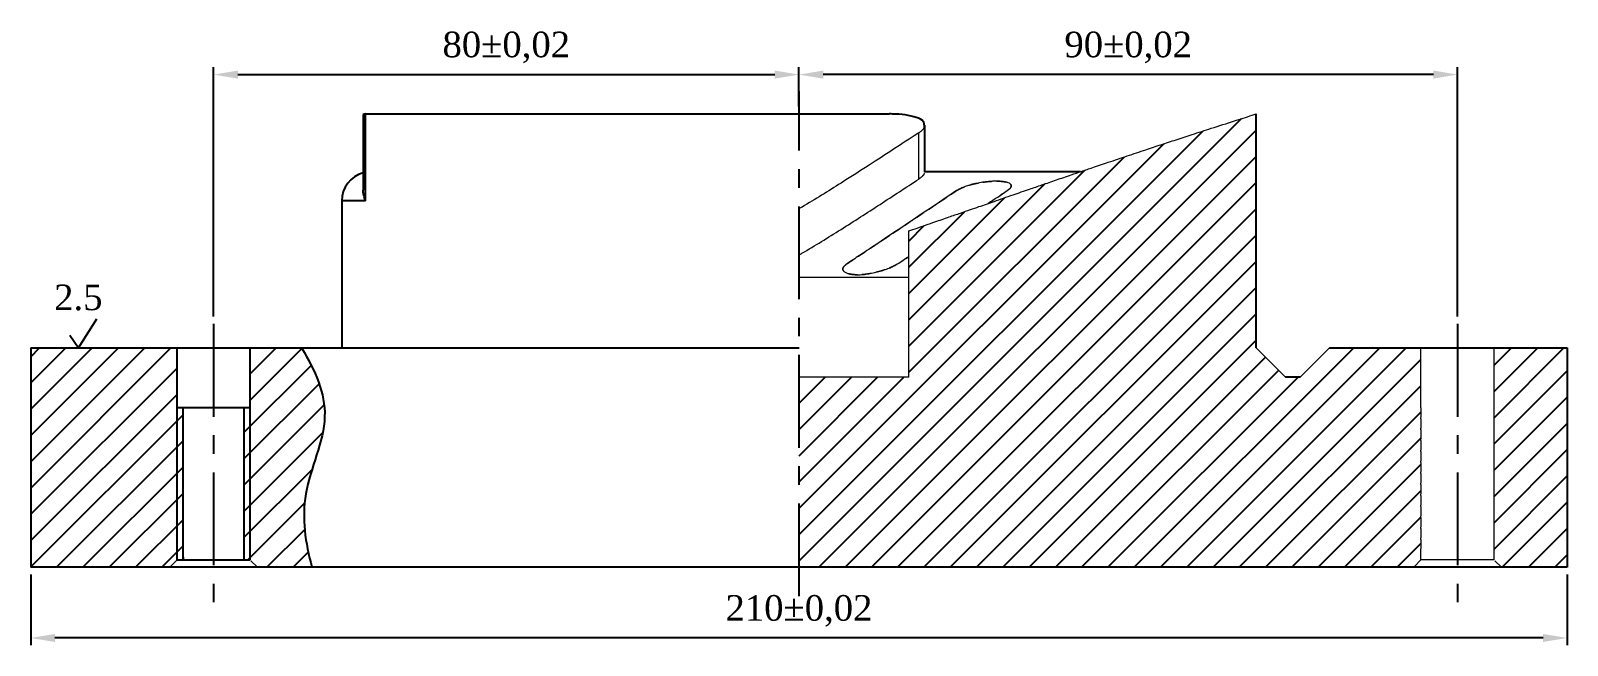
# Model space of a CAD drawing. Header units: millimetres. Extents: x -49 to 497, y -92 to 878.
# Drawn here: x 23.2 to 233.2, y -92.1 to -8.1 of the extents above; entities that cross this region are included whole.
import ezdxf

# ---------------------------------------------------------------- set-up
doc = ezdxf.new("R2010")
doc.units = ezdxf.units.MM
doc.header["$PDSIZE"] = -1
doc.linetypes.add('CENTERX2', pattern=[20.32, 12.7, -2.54, 2.54, -2.54])
doc.linetypes.add('HIDDEN', pattern=[1.905, 1.27, -0.635])
for name, color, linetype in [('DuongTam', 1, 'Continuous'), ('FORMAT', 7, 'Continuous'), ('Hat', 5, 'Continuous'), ('MatCat', 3, 'Continuous')]:
    doc.layers.add(name, color=color, linetype=linetype)
doc.styles.get("Standard").update_dxf_attribs({"font": 'times.ttf'})
doc.dimstyles.new('ISO-25', dxfattribs={"dimtxt": 2.5, "dimasz": 2.5, "dimexe": 1.25, "dimexo": 0.625, "dimtad": 1, "dimtxsty": 'Standard', "dimcen": 2.5, "dimadec": 0, "dimazin": 0, "dimtfac": 1, "dimtmove": 0, "dimatfit": 3, "dimfxl": 1, "dimarcsym": 0})

# ---------------------------------------------------------------- blocks, each defined once
blk = doc.blocks.new('*D13')
at = {"color": 0, "lineweight": -2, "transparency": 16777216}
for p, q in [((23.18, -82.46), (23.18, -92.14)), ((233.18, -82.46), (233.18, -92.14)), ((229.88, -91.14), (26.49, -91.14))]:
    blk.add_line(p, q, dxfattribs=at)
at = {"color": 0, "transparency": 16777216}
for points in [[(26.49, -90.59), (26.49, -91.69), (23.18, -91.14)], [(229.88, -90.59), (229.88, -91.69), (233.18, -91.14)]]:
    blk.add_solid(points, dxfattribs=at)
at = {"layer": 'Defpoints', "color": 0, "transparency": 16777216}
for p in [(23.18, -81.46), (233.18, -81.46), (23.18, -91.14)]:
    blk.add_point(p, dxfattribs=at)
at = {"color": 0, "transparency": 16777216, "insert": (128.18, -87.44), "char_height": 3.5, "attachment_point": 5}
blk.add_mtext('210{\\A1;%%P0,02}', dxfattribs=at)
blk = doc.blocks.new('*D18')
at = {"color": 0, "lineweight": -2, "transparency": 16777216}
for p, q in [((48.18, -47.18), (48.18, -13.08)), ((51.49, -14.08), (124.88, -14.08)), ((128.18, -18.46), (128.18, -13.08))]:
    blk.add_line(p, q, dxfattribs=at)
at = {"color": 0, "transparency": 16777216}
for points in [[(51.49, -13.53), (51.49, -14.63), (48.18, -14.08)], [(124.88, -13.53), (124.88, -14.63), (128.18, -14.08)]]:
    blk.add_solid(points, dxfattribs=at)
at = {"layer": 'Defpoints', "color": 0, "transparency": 16777216}
for p in [(128.18, -14.08), (128.18, -19.46), (48.18, -48.18)]:
    blk.add_point(p, dxfattribs=at)
at = {"color": 0, "transparency": 16777216, "insert": (88.18, -10.37), "char_height": 3.5, "attachment_point": 5}
blk.add_mtext('80{\\A1;%%P0,02}', dxfattribs=at)
blk = doc.blocks.new('*D19')
at = {"color": 0, "lineweight": -2, "transparency": 16777216}
for p, q in [((128.18, -18.46), (128.18, -13.08)), ((214.88, -14.08), (131.49, -14.08)), ((218.18, -47.18), (218.18, -13.08))]:
    blk.add_line(p, q, dxfattribs=at)
at = {"color": 0, "transparency": 16777216}
for points in [[(131.49, -13.53), (131.49, -14.63), (128.18, -14.08)], [(214.88, -13.53), (214.88, -14.63), (218.18, -14.08)]]:
    blk.add_solid(points, dxfattribs=at)
at = {"layer": 'Defpoints', "color": 0, "transparency": 16777216}
for p in [(128.18, -14.08), (128.18, -19.46), (218.18, -48.18)]:
    blk.add_point(p, dxfattribs=at)
at = {"color": 0, "transparency": 16777216, "insert": (173.18, -10.37), "char_height": 3.5, "attachment_point": 5}
blk.add_mtext('90{\\A1;%%P0,02}', dxfattribs=at)

msp = doc.modelspace()

# ---------------------------------------------------------------- hatches: boundary and pattern name
at = {"layer": 'Hat'}
h = msp.add_hatch(dxfattribs=at)
h.set_pattern_fill('ANSI31', color=256, scale=0.8)
h.set_pattern_definition([(45, (0, -54.3032), (-1.79605, 1.79605), [])])
h.paths.add_polyline_path([(43.185, -51.464), (23.185, -51.464), (23.185, -81.464), (42.185, -81.464), (43.185, -80.464)])
h.paths.add_polyline_path([(43.997, -59.651), (43.185, -59.651), (43.185, -80.464), (43.997, -80.464)])
edge = h.paths.add_edge_path()
edge.add_spline(control_points=[(61.62, -81.464), (60.705, -78.114), (59.668, -71.2), (64.972, -60.993), (62.044, -54.547), (60.208, -51.464)], knot_values=[3.9388705, 3.9388705, 3.9388705, 3.9388705, 14.1357891, 25.0005723, 35.1376461, 35.1376461, 35.1376461, 35.1376461], degree=3, periodic=0)
edge.add_line((60.208, -51.464), (53.185, -51.464))
edge.add_line((53.185, -51.464), (53.185, -80.464))
edge.add_line((53.185, -80.464), (54.185, -81.464))
edge.add_line((54.185, -81.464), (61.62, -81.464))
h.paths.add_polyline_path([(53.185, -59.651), (52.373, -59.651), (52.373, -80.464), (53.185, -80.464)])
edge = h.paths.add_edge_path()
edge.add_line((213.185, -51.464), (200.685, -51.464))
edge.add_line((200.685, -51.464), (196.685, -55.464))
edge.add_line((196.685, -55.464), (194.685, -55.464))
edge.add_line((194.685, -55.464), (190.685, -51.464))
edge.add_line((190.685, -51.464), (190.685, -19.464))
edge.add_spline(control_points=[(190.685, -19.464), (190.493, -19.524), (189.494, -19.839), (187.44, -20.491), (184.711, -21.365), (182.052, -22.225), (179.763, -22.973), (177.646, -23.669), (175.421, -24.406), (173.023, -25.207), (170.608, -26.02), (168.529, -26.724), (167.259, -27.156), (166.7, -27.346), (166.65, -27.363)], knot_values=[0.4952338, 0.4952338, 0.4952338, 0.4952338, 0.5072933, 0.557885, 0.6242258, 0.6787912, 0.7252019, 0.7683635, 0.8122197, 0.8654162, 0.9197083, 0.9646809, 0.9967868, 0.9999849, 0.9999849, 0.9999849, 0.9999849], degree=3, periodic=0)
edge.add_spline(control_points=[(166.65, -27.363), (166.228, -27.507), (165.133, -27.88), (163.377, -28.481), (161.481, -29.133), (159.508, -29.813), (157.33, -30.565), (155.443, -31.219), (154.307, -31.613), (154.033, -31.708)], knot_values=[0.2290072, 0.2290072, 0.2290072, 0.2290072, 0.2556495, 0.2982956, 0.3400492, 0.3756883, 0.4232863, 0.4778642, 0.4952338, 0.4952338, 0.4952338, 0.4952338], degree=3, periodic=0)
edge.add_spline(control_points=[(154.033, -31.708), (153.614, -31.853), (152.809, -32.132), (151.553, -32.567), (150.195, -33.037), (148.579, -33.597), (146.6, -34.281), (144.76, -34.916), (143.566, -35.332), (143.185, -35.464)], knot_values=[0, 0, 0, 0, 0.0265507, 0.0509808, 0.0795767, 0.1125621, 0.1533473, 0.2048836, 0.2290072, 0.2290072, 0.2290072, 0.2290072], degree=3, periodic=0)
edge.add_line((143.185, -35.464), (143.185, -55.464))
edge.add_line((143.185, -55.464), (128.185, -55.464))
edge.add_line((128.185, -55.464), (128.185, -81.464))
edge.add_line((128.185, -81.464), (212.185, -81.464))
edge.add_line((212.185, -81.464), (213.185, -80.464))
edge.add_line((213.185, -80.464), (213.185, -79.151))
edge.add_line((213.185, -79.151), (213.185, -78.964))
edge.add_line((213.185, -78.964), (213.185, -77.651))
edge.add_line((213.185, -77.651), (213.185, -76.151))
edge.add_line((213.185, -76.151), (213.185, -75.964))
edge.add_line((213.185, -75.964), (213.185, -74.651))
edge.add_line((213.185, -74.651), (213.185, -73.151))
edge.add_line((213.185, -73.151), (213.185, -72.964))
edge.add_line((213.185, -72.964), (213.185, -71.651))
edge.add_line((213.185, -71.651), (213.185, -70.151))
edge.add_line((213.185, -70.151), (213.185, -68.651))
edge.add_line((213.185, -68.651), (213.185, -67.151))
edge.add_line((213.185, -67.151), (213.185, -65.651))
edge.add_line((213.185, -65.651), (213.185, -64.151))
edge.add_line((213.185, -64.151), (213.185, -62.651))
edge.add_line((213.185, -62.651), (213.185, -61.151))
edge.add_line((213.185, -61.151), (213.185, -59.651))
edge.add_line((213.185, -59.651), (213.185, -51.464))
h.paths.add_polyline_path([(233.185, -51.464), (223.185, -51.464), (223.185, -80.464), (224.185, -81.464), (233.185, -81.464)])

# ---------------------------------------------------------------- linework, layer by layer
at = {"color": 7, "linetype": 'Continuous', "lineweight": 25}
for p, q in [((68.629, -19.56), (68.629, -29.888)), ((68.942, -19.464), (68.63, -19.56)), ((68.942, -31.363), (68.942, -19.464)), ((145.375, -20.993), (145.375, -20.987)), ((145.375, -27.436), (145.375, -20.993)), ((190.685, -51.464), (190.685, -19.464)), ((166.65, -27.363), (145.384, -27.363)), ((65.685, -31.363), (65.685, -51.464)), ((23.185, -51.464), (23.185, -81.464)), ((200.685, -51.464), (233.185, -51.464)), ((233.185, -51.464), (233.185, -81.464)), ((233.185, -81.464), (23.185, -81.464))]:
    msp.add_line(p, q, dxfattribs=at)
at = {"color": 7, "linetype": 'Continuous', "lineweight": 18}
for p, q in [((144.571, -28.36), (144.571, -22.029)), ((143.185, -55.464), (143.185, -35.463)), ((128.185, -41.795), (143.183, -41.795)), ((194.685, -55.464), (190.685, -51.464)), ((196.685, -55.464), (200.685, -51.464)), ((143.185, -55.464), (128.185, -55.464))]:
    msp.add_line(p, q, dxfattribs=at)
for p, q in [((68.942, -31.363), (65.685, -31.363)), ((29.717, -51.464), (32.233, -47.503)), ((28.518, -49.7), (29.717, -51.464)), ((23.185, -51.464), (128.185, -51.464)), ((43.185, -80.464), (43.185, -51.464)), ((53.185, -80.464), (53.185, -51.464)), ((53.185, -59.651), (43.185, -59.651)), ((43.997, -80.464), (43.997, -59.651)), ((52.373, -80.464), (52.373, -59.651)), ((43.185, -80.464), (53.185, -80.464)), ((43.997, -80.074), (43.997, -80.464)), ((52.373, -80.363), (52.373, -80.464))]:
    msp.add_line(p, q)
at = {"color": 7, "linetype": 'HIDDEN', "lineweight": 18}
for p, q in [((143.182, -35.456), (143.182, -35.458)), ((143.183, -35.463), (143.197, -35.456)), ((213.185, -59.651), (213.185, -60.964)), ((213.185, -61.151), (213.185, -60.964)), ((213.185, -61.151), (213.185, -62.464)), ((213.185, -62.651), (213.185, -62.464)), ((213.185, -62.651), (213.185, -63.964)), ((213.185, -64.151), (213.185, -63.964)), ((213.185, -64.151), (213.185, -65.464)), ((213.185, -65.651), (213.185, -65.464)), ((213.185, -65.651), (213.185, -66.964)), ((213.185, -67.151), (213.185, -66.964)), ((213.185, -67.151), (213.185, -68.464)), ((213.185, -68.651), (213.185, -68.464)), ((213.185, -68.651), (213.185, -69.964)), ((213.185, -70.151), (213.185, -69.964)), ((213.185, -70.151), (213.185, -71.464)), ((213.185, -71.651), (213.185, -71.464)), ((213.185, -71.651), (213.185, -72.964)), ((213.185, -73.151), (213.185, -72.964)), ((213.185, -73.151), (213.185, -74.464)), ((213.185, -74.651), (213.185, -74.464)), ((213.185, -74.651), (213.185, -75.964)), ((213.185, -76.151), (213.185, -75.964)), ((213.185, -76.151), (213.185, -77.464)), ((213.185, -77.651), (213.185, -77.464)), ((213.185, -77.651), (213.185, -78.964)), ((213.185, -79.151), (213.185, -78.964)), ((213.185, -80.464), (213.185, -79.151)), ((43.185, -80.464), (42.185, -81.464)), ((54.185, -81.464), (53.185, -80.464)), ((213.185, -80.464), (212.185, -81.464)), ((224.185, -81.464), (223.185, -80.464))]:
    msp.add_line(p, q, dxfattribs=at)
at = {"color": 7, "lineweight": 18}
for p, q in [((213.185, -59.651), (213.185, -51.464)), ((223.185, -80.464), (223.185, -51.464)), ((223.185, -80.464), (213.185, -80.464))]:
    msp.add_line(p, q, dxfattribs=at)
at = {"color": 7, "linetype": 'HIDDEN', "lineweight": 18, "flags": 128}
msp.add_lwpolyline([(68.942, -27.436), (68.905, -27.44), (68.629, -27.505)], dxfattribs=at)
at = {"color": 7, "linetype": 'Continuous', "lineweight": 25}
msp.add_arc((69.685, -31.363), 4, 105.30822, 180, dxfattribs=at)
for points, knots in [([(68.942, -19.464), (70.152, -19.463), (71.669, -19.463), (74.387, -19.464), (75.367, -19.464), (76.949, -19.464), (77.495, -19.464), (78.626, -19.464), (79.212, -19.464), (82.208, -19.464), (84.837, -19.464), (89.119, -19.464), (90.603, -19.464), (92.916, -19.464), (93.703, -19.464), (95.302, -19.464), (96.111, -19.464), (100.194, -19.464), (103.595, -19.464), (108.894, -19.464), (110.694, -19.464), (113.444, -19.464), (114.371, -19.464), (116.222, -19.464), (117.149, -19.464), (121.79, -19.464), (125.526, -19.464), (131.163, -19.464), (133.05, -19.464), (136.826, -19.464), (138.701, -19.463), (140.563, -19.464)], [0, 0, 0, 0, 0.125, 0.125, 0.1875, 0.1875, 0.21875, 0.21875, 0.25, 0.25, 0.375, 0.375, 0.4375, 0.4375, 0.46875, 0.46875, 0.5, 0.5, 0.625, 0.625, 0.6875, 0.6875, 0.71875, 0.71875, 0.75, 0.75, 0.875, 0.875, 0.9375, 0.9375, 1, 1, 1, 1]), ([(145.28, -20.993), (145.296, -20.871), (145.344, -20.518), (144.605, -20.04), (143.232, -19.64), (141.753, -19.48), (140.83, -19.467), (140.563, -19.464)], [0, 0, 0, 0, 0.1411218, 0.4054319, 0.6594939, 0.9015111, 1, 1, 1, 1]), ([(68.942, -31.363), (68.94, -31.36), (68.865, -31.177), (68.715, -30.702), (68.594, -30.201), (68.634, -29.907), (68.637, -29.888)], [0, 0, 0, 0, 0.0066784, 0.3656928, 0.9590687, 1, 1, 1, 1])]:
    msp.add_open_spline(points, degree=3, knots=knots, dxfattribs=at)
at = {"color": 7, "linetype": 'Continuous', "lineweight": 18}
for points, knots in [([(143.185, -35.464), (143.566, -35.332), (144.76, -34.916), (146.6, -34.281), (148.579, -33.597), (150.195, -33.037), (151.553, -32.567), (153.083, -32.037), (155.024, -31.364), (157.33, -30.565), (159.508, -29.813), (161.481, -29.133), (163.377, -28.481), (165.184, -27.863), (166.837, -27.299), (168.529, -26.724), (170.608, -26.02), (173.023, -25.207), (175.421, -24.406), (177.646, -23.669), (179.763, -22.973), (182.052, -22.225), (184.711, -21.365), (187.44, -20.491), (189.494, -19.839), (190.493, -19.524), (190.686, -19.464)], [0, 0, 0, 0, 0.0241236, 0.0756599, 0.1164451, 0.1494305, 0.1780265, 0.2024566, 0.2463768, 0.3009547, 0.3485528, 0.3841919, 0.4259455, 0.4685916, 0.4984319, 0.5305378, 0.5755104, 0.6298025, 0.682999, 0.7268552, 0.7700168, 0.8164275, 0.8709929, 0.9373338, 0.9879254, 1, 1, 1, 1]), ([(144.571, -22.029), (141.032, -24.353), (137.491, -26.668), (132.163, -30.034), (130.384, -31.137), (128.46, -32.271), (128.323, -32.352), (128.185, -32.432)], [0, 0, 0, 0, 0.5, 0.5, 0.75, 0.75, 0.7692708, 0.7692708, 0.7692708, 0.7692708]), ([(128.185, -38.763), (128.321, -38.684), (128.457, -38.604), (130.378, -37.473), (132.157, -36.369), (135.71, -34.125), (137.484, -32.983), (141.029, -30.683), (142.8, -29.524), (144.571, -28.36)], [0.2309788, 0.2309788, 0.2309788, 0.2309788, 0.25, 0.25, 0.5, 0.5, 0.75, 0.75, 1, 1, 1, 1]), ([(156.649, -29.952), (156.68, -29.93), (156.742, -29.888), (156.826, -29.824), (156.901, -29.761), (156.967, -29.699), (157.026, -29.637), (157.075, -29.576), (157.116, -29.515), (157.179, -29.397), (157.206, -29.228), (157.085, -29.032), (156.816, -28.87), (156.398, -28.749), (155.851, -28.674), (155.193, -28.65), (154.456, -28.675), (153.67, -28.751), (152.87, -28.871), (152.09, -29.034), (151.359, -29.23), (150.812, -29.417), (150.422, -29.576), (150.157, -29.699), (149.92, -29.824), (149.787, -29.909), (149.721, -29.952)], [0, 0, 0, 0, 0.015665, 0.0312657, 0.0468339, 0.0624018, 0.0780028, 0.0936703, 0.1094381, 0.1253397, 0.1879563, 0.250449, 0.313233, 0.3755694, 0.4381391, 0.5004746, 0.5627579, 0.6252779, 0.687454, 0.7500752, 0.8124368, 0.8749202, 0.9065232, 0.937727, 0.968799, 1, 1, 1, 1]), ([(149.721, -29.952), (148.471, -30.79), (145.973, -32.468), (142.223, -34.981), (139.051, -37.101), (136.549, -38.767), (135.299, -39.595), (134.721, -39.977)], [0, 0, 0, 0, 0.2500002, 0.5000005, 0.7500009, 0.8845329, 1, 1, 1, 1]), ([(134.721, -39.977), (134.688, -39.999), (134.623, -40.043), (134.538, -40.109), (134.462, -40.175), (134.395, -40.24), (134.339, -40.304), (134.291, -40.367), (134.252, -40.43), (134.19, -40.559), (134.165, -40.747), (134.285, -40.978), (134.552, -41.178), (134.966, -41.335), (135.516, -41.435), (136.178, -41.47), (136.921, -41.434), (137.711, -41.333), (138.509, -41.175), (139.279, -40.976), (140.005, -40.745), (140.547, -40.538), (140.936, -40.367), (141.2, -40.239), (141.443, -40.108), (141.58, -40.021), (141.649, -39.977)], [0, 0, 0, 0, 0.0163186, 0.0323827, 0.0482273, 0.0638869, 0.079395, 0.0947842, 0.1100862, 0.125331, 0.1891952, 0.2504507, 0.3129912, 0.3756556, 0.4380412, 0.5005724, 0.5631341, 0.6253174, 0.6879153, 0.7500766, 0.8112086, 0.8749397, 0.9054226, 0.9362544, 0.9676901, 1, 1, 1, 1])]:
    msp.add_open_spline(points, degree=3, knots=knots, dxfattribs=at)
at = {"color": 7, "linetype": 'HIDDEN', "lineweight": 18}
for points, knots in [([(144.571, -22.029), (144.894, -21.788), (145.37, -21.433), (145.302, -21.1), (145.28, -20.993)], [0, 0, 0, 0, 0.6792727, 1, 1, 1, 1]), ([(145.323, -27.572), (145.298, -27.637), (145.263, -27.702), (145.174, -27.834), (145.119, -27.901), (144.93, -28.099), (144.768, -28.23), (144.571, -28.36)], [0, 0, 0, 0, 0.25, 0.25, 0.5, 0.5, 1, 1, 1, 1]), ([(149.721, -29.952), (149.753, -29.93), (149.819, -29.888), (149.926, -29.824), (150.04, -29.761), (150.161, -29.699), (150.29, -29.637), (150.426, -29.576), (150.57, -29.515), (150.869, -29.397), (151.363, -29.228), (152.097, -29.032), (152.878, -28.87), (153.68, -28.749), (154.467, -28.674), (155.203, -28.65), (155.86, -28.675), (156.404, -28.751), (156.82, -28.871), (157.087, -29.034), (157.206, -29.23), (157.175, -29.417), (157.079, -29.576), (156.971, -29.699), (156.831, -29.824), (156.71, -29.909), (156.649, -29.952)], [0, 0, 0, 0, 0.015665, 0.0312657, 0.0468338, 0.0624018, 0.0780027, 0.0936702, 0.109438, 0.1253396, 0.1879562, 0.250449, 0.313233, 0.3755693, 0.4381389, 0.5004744, 0.5627577, 0.6252778, 0.6874539, 0.7500751, 0.8124367, 0.8749202, 0.9065231, 0.937727, 0.968799, 1, 1, 1, 1]), ([(134.721, -39.977), (135.298, -39.595), (136.549, -38.767), (139.051, -37.101), (142.223, -34.981), (145.973, -32.468), (148.471, -30.79), (149.721, -29.952)], [0, 0, 0, 0, 0.1154644, 0.2499928, 0.4999922, 0.7499951, 1, 1, 1, 1]), ([(141.649, -39.977), (141.615, -39.999), (141.547, -40.043), (141.435, -40.109), (141.318, -40.175), (141.195, -40.24), (141.066, -40.304), (140.931, -40.367), (140.791, -40.43), (140.491, -40.559), (140.001, -40.747), (139.272, -40.978), (138.499, -41.178), (137.699, -41.335), (136.908, -41.435), (136.165, -41.47), (135.505, -41.434), (134.959, -41.333), (134.548, -41.175), (134.284, -40.976), (134.165, -40.745), (134.193, -40.538), (134.287, -40.367), (134.393, -40.239), (134.533, -40.108), (134.658, -40.021), (134.721, -39.977)], [0, 0, 0, 0, 0.0163186, 0.0323827, 0.0482273, 0.0638868, 0.0793949, 0.0947841, 0.1100861, 0.1253309, 0.1891951, 0.2504507, 0.312991, 0.3756555, 0.4380411, 0.5005723, 0.563134, 0.6253172, 0.6879152, 0.7500765, 0.8112085, 0.8749396, 0.9054225, 0.9362543, 0.96769, 1, 1, 1, 1])]:
    msp.add_open_spline(points, degree=3, knots=knots, dxfattribs=at)
for points in [[(156.649, -29.952), (155.777, -30.537), (154.905, -31.123), (154.033, -31.708)], [(143.183, -35.463), (143.184, -35.463), (143.185, -35.463), (143.185, -35.463)], [(143.185, -38.96), (142.673, -39.3), (142.161, -39.638), (141.649, -39.977)]]:
    msp.add_open_spline(points, degree=3, dxfattribs=at)
at = {"color": 7, "linetype": 'Continuous', "lineweight": 18}
for points in [[(154.033, -31.708), (154.905, -31.123), (155.777, -30.537), (156.649, -29.952)], [(141.649, -39.977), (142.161, -39.638), (142.673, -39.3), (143.185, -38.96)]]:
    msp.add_open_spline(points, degree=3, dxfattribs=at)
at = {"layer": 'DuongTam', "linetype": 'CENTERX2'}
for p, q in [((128.185, -85.439), (128.185, -16.368)), ((48.185, -48.179), (48.185, -86.257)), ((218.185, -48.179), (218.185, -86.257))]:
    msp.add_line(p, q, dxfattribs=at)
at = {"layer": 'FORMAT'}
msp.add_line((196.685, -55.464), (194.685, -55.464), dxfattribs=at)
at = {"layer": 'MatCat'}
msp.add_open_spline([(60.208, -51.464), (62.044, -54.547), (64.972, -60.993), (59.668, -71.2), (60.705, -78.114), (61.62, -81.464)], degree=3, knots=[3.9388705, 3.9388705, 3.9388705, 3.9388705, 14.0759443, 24.9407275, 35.1376461, 35.1376461, 35.1376461, 35.1376461], dxfattribs=at)

# ---------------------------------------------------------------- texts
at = {"insert": (26.387, -42.797), "char_height": 3.5, "attachment_point": 1}
msp.add_mtext_dynamic_manual_height_columns('2.5', width=7.78651, gutter_width=17.5, heights=[0], dxfattribs=at)

# ---------------------------------------------------------------- dimensions: what is measured, and where the dimension line sits
for base, p1, p2, text, picture, middle in [((128.185, -14.076), (48.185, -48.179), (128.185, -19.464), '80{\\A1;%%P0,02}', '*D18', (88.185, -10.372)), ((128.185, -14.076), (218.185, -48.179), (128.185, -19.464), '90{\\A1;%%P0,02}', '*D19', (173.185, -10.372)), ((23.185, -91.141), (233.185, -81.464), (23.185, -81.464), '210{\\A1;%%P0,02}', '*D13', (128.185, -87.437))]:
    dim = msp.add_linear_dim(base=base, p1=p1, p2=p2, text=text, dimstyle='ISO-25', override={"dimtxt": 3.5, "dimasz": 3.302, "dimexe": 1, "dimexo": 1, "dimgap": 1.524, "dimtih": 1, "dimtoh": 1, "dimzin": 0, "dimadec": 2, "dimtzin": 0})
    dim.commit()
    dim.dimension.update_dxf_attribs({"geometry": picture, "text_midpoint": middle})

doc.saveas('drawing.dxf')
